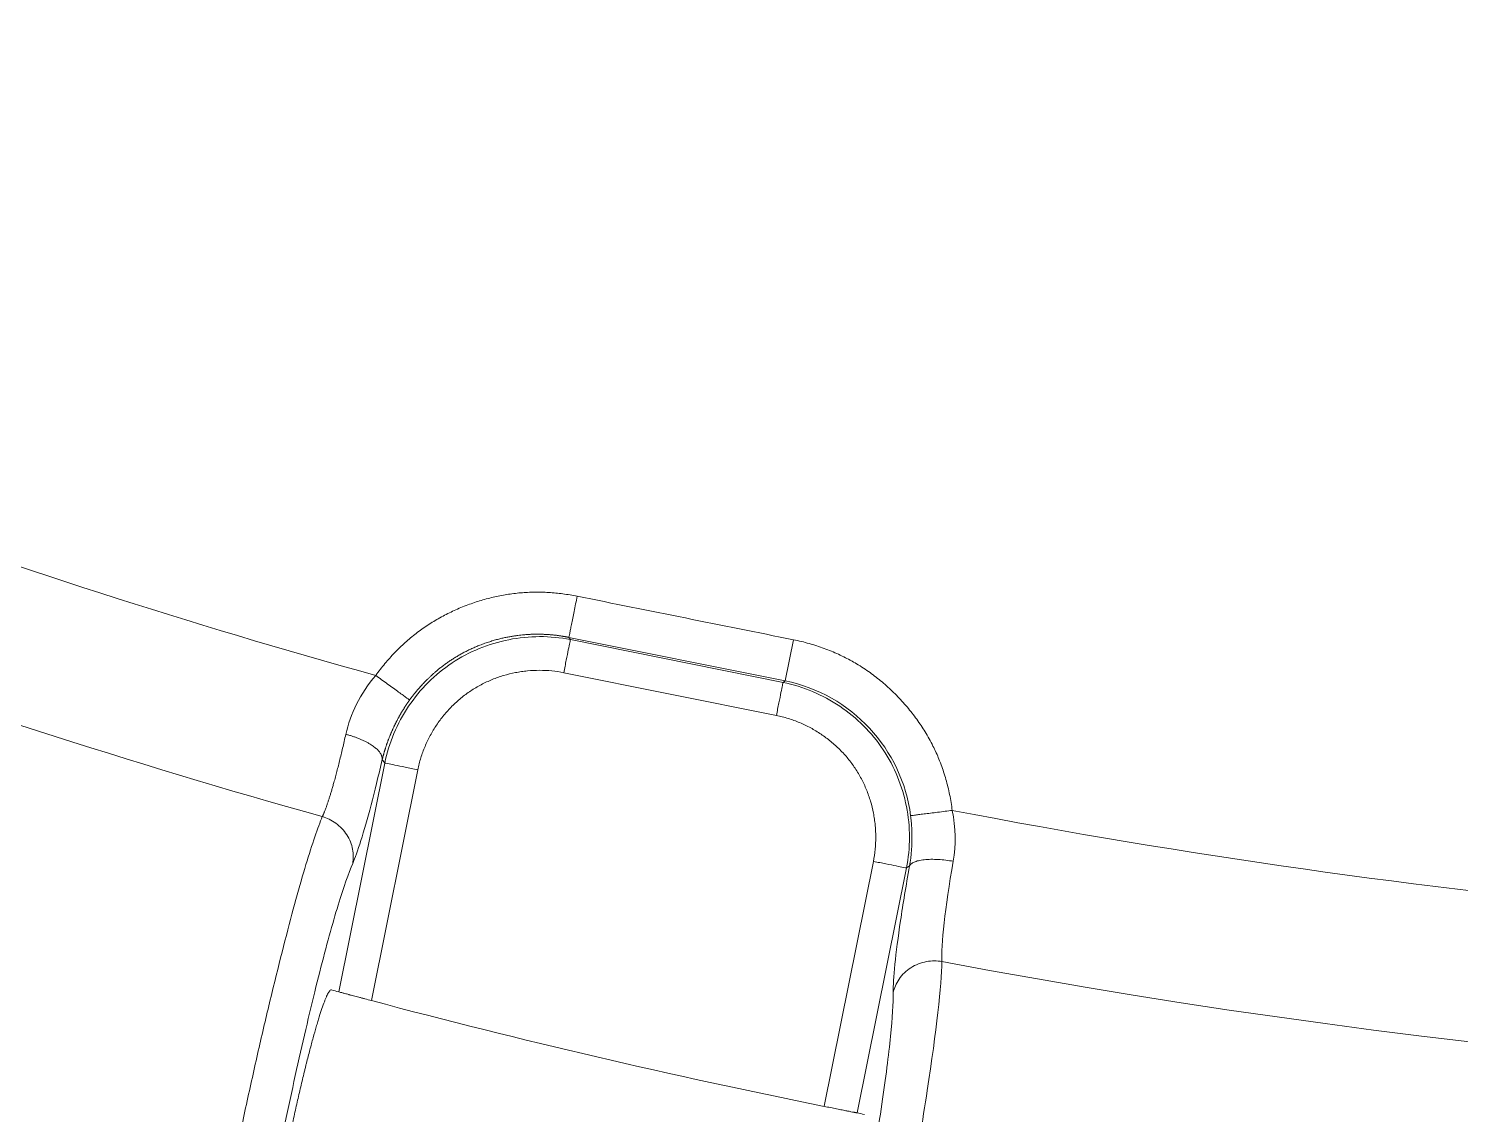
# Model space of a CAD drawing. Header units: millimetres. Extents: x 2746 to 4231, y 4731 to 5781.
# Drawn here: x 3358.6 to 3385.79, y 5136.93 to 5157.55 of the extents above; entities that cross this region are included whole.
import ezdxf

# ---------------------------------------------------------------- set-up
doc = ezdxf.new("R2010")
doc.units = ezdxf.units.MM
doc.layers.add('core', color=7, linetype='Continuous', lineweight=20)

msp = doc.modelspace()

# ---------------------------------------------------------------- linework, layer by layer
at = {"layer": 'core'}
for p, q in [((3372.967, 5145.164), (3368.859, 5145.991)), ((3368.859, 5145.991), (3368.887, 5145.949)), ((3368.887, 5145.949), (3372.925, 5145.136)), ((3372.967, 5145.164), (3373.124, 5145.946)), ((3372.798, 5144.509), (3368.761, 5145.321)), ((3372.925, 5145.136), (3372.967, 5145.164)), ((3365.363, 5143.605), (3365.316, 5143.675)), ((3364.488, 5139.26), (3365.363, 5143.605)), ((3365.99, 5143.478), (3365.108, 5139.094)), ((3373.704, 5137.086), (3374.641, 5141.737)), ((3375.268, 5141.612), (3374.332, 5136.961)), ((3375.326, 5141.65), (3375.268, 5141.612))]:
    msp.add_line(p, q, dxfattribs=at)
for centre, radius, start, end in [((3387.518, 5294.589), 201.12, 180, 0), ((3387.518, 5294.589), 204.318, 203.80537, 336.19463), ((3402.335, 5279.04), 144.813, 255.1037, 258.59719)]:
    msp.add_arc(centre, radius, start, end, dxfattribs=at)
for points, degree, knots in [([(3264.695, 5338.955), (3263.393, 5336.477), (3261.554, 5332.71), (3259.606, 5328.228), (3258.815, 5326.288), (3258.296, 5324.991), (3258.042, 5324.341), (3256.794, 5321.078), (3255.411, 5317.116), (3254.003, 5312.44), (3253.444, 5310.427), (3253.081, 5309.084), (3252.905, 5308.412), (3251.363, 5302.355), (3249.785, 5294.212), (3248.778, 5284.588), (3248.524, 5280.437), (3248.395, 5277.664), (3248.35, 5276.274), (3248.273, 5272.096), (3248.302, 5269.299), (3248.517, 5263.705), (3248.705, 5260.908), (3249.508, 5252.548), (3250.365, 5247.014), (3252.706, 5236.067), (3254.189, 5230.654), (3257.733, 5220.081), (3259.795, 5214.92), (3264.501, 5204.82), (3267.146, 5199.88), (3272.966, 5190.337), (3276.141, 5185.734), (3282.981, 5176.899), (3286.646, 5172.667), (3294.432, 5164.628), (3298.554, 5160.822), (3304.993, 5155.49), (3307.182, 5153.776), (3311.64, 5150.475), (3313.908, 5148.889), (3318.521, 5145.844), (3320.864, 5144.386), (3325.629, 5141.597), (3328.051, 5140.266), (3331.745, 5138.364), (3332.987, 5137.746), (3335.491, 5136.541), (3339.276, 5134.782), (3348.294, 5131.021), (3356.285, 5128.412), (3361.673, 5126.971)], 3, [0, 0, 0, 0, 0.03125, 0.046875, 0.054687, 0.054687, 0.0625, 0.0625, 0.09375, 0.109375, 0.117187, 0.117187, 0.125, 0.125, 0.1875, 0.21875, 0.234375, 0.234375, 0.25, 0.25, 0.28125, 0.28125, 0.3125, 0.3125, 0.375, 0.375, 0.4375, 0.4375, 0.5, 0.5, 0.5625, 0.5625, 0.625, 0.625, 0.6875, 0.6875, 0.75, 0.75, 0.78125, 0.78125, 0.8125, 0.8125, 0.84375, 0.84375, 0.875, 0.875, 0.890625, 0.890625, 0.90625, 0.9375, 1, 1, 1, 1]), ([(3266.804, 5336.825), (3264.302, 5331.983), (3262.086, 5326.995), (3258.249, 5316.798), (3256.629, 5311.589), (3252.694, 5295.738), (3251.304, 5284.872), (3251.025, 5263.109), (3252.134, 5252.212), (3256.757, 5230.959), (3262.027, 5215.424), (3269.766, 5201.054), (3275.442, 5191.782), (3278.539, 5187.299), (3288.49, 5174.448), (3296.001, 5166.679), (3308.448, 5156.317), (3312.794, 5153.078), (3321.817, 5147.074), (3326.494, 5144.31), (3333.709, 5140.552), (3336.147, 5139.365), (3341.083, 5137.123), (3348.575, 5133.958), (3356.301, 5131.398), (3361.526, 5129.967)], 3, [0, 0, 0, 0, 0.0625, 0.0625, 0.125, 0.125, 0.25, 0.25, 0.375, 0.375, 0.5, 0.5625, 0.5625, 0.625, 0.625, 0.75, 0.75, 0.8125, 0.8125, 0.875, 0.875, 0.90625, 0.90625, 0.9375, 1, 1, 1, 1]), ([(3546.059, 5266.685), (3545.404, 5262.265), (3543.593, 5252.908), (3538.164, 5234.378), (3529.943, 5216.481), (3518.97, 5199.758), (3506.491, 5184.365), (3487.933, 5167.462), (3462.019, 5152.224), (3438.711, 5144.317), (3419.001, 5140.918), (3404.279, 5139.964), (3389.984, 5140.52), (3380.554, 5141.858), (3376.138, 5142.705)], 3, [0, 0, 0, 0, 0.057239, 0.12049, 0.24699, 0.310241, 0.373491, 0.499992, 0.626492, 0.752993, 0.816243, 0.879494, 0.942744, 1, 1, 1, 1]), ([(3548.844, 5266.002), (3545.949, 5246.689), (3532.554, 5208.454), (3498.613, 5170.518), (3463.646, 5149.796), (3425.657, 5136.819), (3395.269, 5136.18), (3375.94, 5139.836)], 3, [0, 0, 0, 0, 0.244799, 0.498707, 0.625662, 0.752616, 1, 1, 1, 1]), ([(3371.985, 5124.584), (3382.556, 5122.51), (3398.994, 5121.01), (3421.017, 5122.407), (3443.369, 5126.247), (3469.771, 5135.172), (3499.28, 5152.569), (3520.144, 5171.634), (3534.347, 5189.242), (3546.712, 5208.262), (3558.025, 5233.19), (3563.158, 5254.739), (3564.644, 5265.392)], 3, [0, 0, 0, 0, 0.120514, 0.183763, 0.247011, 0.373509, 0.500006, 0.626503, 0.689752, 0.753001, 0.879498, 1, 1, 1, 1]), ([(3373.417, 5127.214), (3384.106, 5125.183), (3395.003, 5124.296), (3416.746, 5124.773), (3427.592, 5126.137), (3448.767, 5131.074), (3459.097, 5134.646), (3478.808, 5143.794), (3506.954, 5160.522), (3529.16, 5185.235), (3545.747, 5213.237), (3550.337, 5223.12), (3557.531, 5243.581), (3560.134, 5254.16), (3561.689, 5264.887)], 3, [0, 0, 0, 0, 0.125, 0.125, 0.25, 0.25, 0.375, 0.375, 0.5, 0.75, 0.75, 0.875, 0.875, 1, 1, 1, 1]), ([(3365.19, 5145.269), (3361.68, 5146.243), (3358.209, 5147.357), (3351.367, 5149.856), (3347.995, 5151.241), (3341.374, 5154.277), (3338.125, 5155.928), (3331.77, 5159.486), (3328.663, 5161.393), (3322.613, 5165.448), (3319.669, 5167.596), (3315.391, 5170.991), (3313.988, 5172.152), (3311.23, 5174.529), (3309.875, 5175.745), (3307.217, 5178.233), (3305.913, 5179.504), (3303.36, 5182.099), (3302.109, 5183.423), (3299.665, 5186.12), (3298.47, 5187.494), (3296.138, 5190.29), (3295.001, 5191.712), (3293.894, 5193.157)], 3, [0, 0, 0, 0, 0.125, 0.125, 0.25, 0.25, 0.375, 0.375, 0.5, 0.5, 0.625, 0.625, 0.6875, 0.6875, 0.75, 0.75, 0.8125, 0.8125, 0.875, 0.875, 0.9375, 0.9375, 1, 1, 1, 1]), ([(3364.177, 5142.588), (3356.926, 5144.615), (3349.838, 5147.225), (3341.298, 5151.181), (3339.606, 5152.007), (3336.257, 5153.727), (3331.287, 5156.41), (3323.288, 5161.378), (3317.246, 5165.846), (3312.868, 5169.369), (3311.434, 5170.571), (3308.619, 5173.032), (3304.475, 5176.807), (3299.273, 5182.17), (3295.015, 5187.145), (3293.254, 5189.336), (3292.094, 5190.81), (3291.521, 5191.554), (3290.956, 5192.303)], 3, [0, 0, 0, 0, 0.25, 0.25, 0.3125, 0.3125, 0.375, 0.5, 0.625, 0.625, 0.6875, 0.6875, 0.75, 0.875, 0.9375, 0.96875, 0.96875, 1, 1, 1, 1]), ([(3365.19, 5145.269), (3365.854, 5146.186), (3366.893, 5146.59), (3367.924, 5146.992), (3369.016, 5146.773)], 2, [0, 0, 0, 0.5, 0.5, 1, 1, 1]), ([(3369.016, 5146.773), (3369.007, 5146.724), (3368.997, 5146.675), (3368.977, 5146.579), (3368.968, 5146.531), (3368.949, 5146.44), (3368.941, 5146.396), (3368.924, 5146.313), (3368.916, 5146.274), (3368.902, 5146.202), (3368.895, 5146.17), (3368.883, 5146.112), (3368.878, 5146.086), (3368.87, 5146.044), (3368.866, 5146.027), (3368.861, 5146.002), (3368.86, 5145.994), (3368.859, 5145.991)], 3, [0, 0, 0, 0, 0.125, 0.125, 0.25, 0.25, 0.375, 0.375, 0.5, 0.5, 0.625, 0.625, 0.75, 0.75, 0.875, 0.875, 1, 1, 1, 1]), ([(3368.887, 5145.949), (3368.502, 5146.026), (3367.903, 5146.022), (3367.151, 5145.797), (3366.629, 5145.523), (3366.174, 5145.148), (3365.675, 5144.541), (3365.441, 5143.99), (3365.363, 5143.605)], 3, [0, 0, 0, 0, 0.25, 0.375, 0.5, 0.625, 0.75, 1, 1, 1, 1]), ([(3368.859, 5145.991), (3368.852, 5145.992), (3368.839, 5145.995), (3368.818, 5145.999), (3368.797, 5146.003), (3368.775, 5146.007), (3368.753, 5146.011), (3368.73, 5146.015), (3368.707, 5146.018), (3368.683, 5146.022), (3368.659, 5146.025), (3368.634, 5146.029), (3368.609, 5146.032), (3368.583, 5146.035), (3368.557, 5146.037), (3368.53, 5146.04), (3368.503, 5146.042), (3368.476, 5146.044), (3368.447, 5146.046), (3368.419, 5146.048), (3368.39, 5146.049), (3368.36, 5146.05), (3368.33, 5146.051), (3368.299, 5146.052), (3368.268, 5146.052), (3368.237, 5146.052), (3368.205, 5146.051), (3368.172, 5146.051), (3368.139, 5146.049), (3368.106, 5146.048), (3368.072, 5146.046), (3368.038, 5146.043), (3367.996, 5146.04), (3367.946, 5146.035), (3367.887, 5146.028), (3367.823, 5146.019), (3367.754, 5146.008), (3367.682, 5145.994), (3367.605, 5145.978), (3367.525, 5145.959), (3367.441, 5145.936), (3367.353, 5145.909), (3367.262, 5145.879), (3367.174, 5145.846), (3367.092, 5145.812), (3367.016, 5145.779), (3366.943, 5145.744), (3366.872, 5145.708), (3366.802, 5145.67), (3366.735, 5145.631), (3366.67, 5145.591), (3366.606, 5145.55), (3366.545, 5145.508), (3366.486, 5145.465), (3366.431, 5145.423), (3366.379, 5145.381), (3366.332, 5145.342), (3366.287, 5145.303), (3366.244, 5145.264), (3366.204, 5145.226), (3366.166, 5145.189), (3366.13, 5145.153), (3366.096, 5145.118), (3366.065, 5145.084), (3366.035, 5145.051), (3366.007, 5145.02), (3365.981, 5144.99), (3365.957, 5144.961), (3365.935, 5144.933), (3365.914, 5144.907), (3365.895, 5144.883), (3365.877, 5144.86), (3365.861, 5144.839), (3365.847, 5144.819), (3365.837, 5144.806), (3365.833, 5144.8)], 3, [0, 0, 0, 0, 0.006048, 0.012229, 0.018542, 0.024988, 0.031568, 0.038282, 0.04513, 0.052112, 0.05923, 0.066483, 0.073871, 0.081395, 0.089055, 0.096852, 0.104785, 0.112855, 0.121061, 0.129405, 0.137886, 0.146505, 0.155261, 0.164155, 0.173187, 0.182358, 0.191666, 0.201113, 0.210699, 0.220423, 0.230286, 0.240288, 0.250429, 0.266584, 0.284055, 0.30284, 0.322941, 0.344357, 0.367087, 0.391133, 0.416494, 0.44317, 0.471161, 0.500467, 0.524761, 0.548714, 0.572327, 0.5956, 0.618533, 0.641129, 0.663388, 0.68531, 0.706897, 0.728149, 0.749069, 0.767687, 0.785667, 0.803006, 0.819707, 0.835768, 0.851189, 0.865972, 0.880115, 0.893618, 0.906483, 0.918709, 0.930295, 0.941243, 0.951552, 0.961222, 0.970253, 0.978647, 0.986402, 0.99352, 1, 1, 1, 1]), ([(3368.887, 5145.949), (3368.886, 5145.943), (3368.882, 5145.923), (3368.869, 5145.857), (3368.859, 5145.811), (3368.837, 5145.699), (3368.823, 5145.632), (3368.794, 5145.485), (3368.778, 5145.404), (3368.761, 5145.321)], 3, [0, 0, 0, 0, 0.25, 0.25, 0.5, 0.5, 0.75, 0.75, 1, 1, 1, 1]), ([(3368.761, 5145.321), (3368.685, 5145.336), (3368.609, 5145.347), (3368.456, 5145.362), (3368.303, 5145.37), (3368.149, 5145.362), (3368.053, 5145.353), (3368.034, 5145.351), (3367.996, 5145.346), (3367.976, 5145.344), (3367.919, 5145.335), (3367.881, 5145.329), (3367.767, 5145.307), (3367.618, 5145.27), (3367.474, 5145.219), (3367.367, 5145.176), (3367.332, 5145.16), (3367.261, 5145.128), (3367.227, 5145.111), (3367.124, 5145.056), (3366.992, 5144.978), (3366.807, 5144.841), (3366.693, 5144.738), (3366.612, 5144.656), (3366.585, 5144.628), (3366.533, 5144.57), (3366.508, 5144.541), (3366.434, 5144.452), (3366.343, 5144.329), (3366.263, 5144.198), (3366.209, 5144.096), (3366.191, 5144.062), (3366.158, 5143.992), (3366.142, 5143.956), (3366.097, 5143.849), (3366.044, 5143.704), (3366.006, 5143.555), (3365.99, 5143.478)], 3, [0, 0, 0, 0, 0.0625, 0.0625, 0.125, 0.1875, 0.1875, 0.203125, 0.203125, 0.21875, 0.21875, 0.25, 0.25, 0.3125, 0.375, 0.375, 0.40625, 0.40625, 0.4375, 0.4375, 0.5, 0.5625, 0.625, 0.625, 0.65625, 0.65625, 0.6875, 0.6875, 0.75, 0.8125, 0.8125, 0.84375, 0.84375, 0.875, 0.875, 0.9375, 1, 1, 1, 1]), ([(3365.833, 5144.8), (3365.83, 5144.803), (3365.824, 5144.808), (3365.803, 5144.823), (3365.79, 5144.833), (3365.755, 5144.859), (3365.734, 5144.874), (3365.685, 5144.91), (3365.657, 5144.931), (3365.595, 5144.975), (3365.561, 5145), (3365.491, 5145.051), (3365.454, 5145.078), (3365.378, 5145.133), (3365.34, 5145.16), (3365.264, 5145.215), (3365.226, 5145.243), (3365.19, 5145.269)], 3, [0, 0, 0, 0, 0.125, 0.125, 0.25, 0.25, 0.375, 0.375, 0.5, 0.5, 0.625, 0.625, 0.75, 0.75, 0.875, 0.875, 1, 1, 1, 1]), ([(3372.798, 5144.508), (3372.815, 5144.592), (3372.831, 5144.672), (3372.861, 5144.82), (3372.875, 5144.886), (3372.897, 5144.999), (3372.906, 5145.045), (3372.92, 5145.11), (3372.924, 5145.13), (3372.925, 5145.136)], 3, [0, 0, 0, 0, 0.25, 0.25, 0.5, 0.5, 0.75, 0.75, 1, 1, 1, 1]), ([(3375.268, 5141.612), (3375.345, 5141.997), (3375.342, 5142.595), (3375.117, 5143.348), (3374.842, 5143.87), (3374.467, 5144.325), (3373.86, 5144.823), (3373.31, 5145.058), (3372.925, 5145.136)], 3, [0, 0, 0, 0, 0.25, 0.375, 0.5, 0.625, 0.75, 1, 1, 1, 1]), ([(3365.833, 5144.8), (3365.829, 5144.794), (3365.82, 5144.782), (3365.808, 5144.764), (3365.795, 5144.745), (3365.782, 5144.727), (3365.77, 5144.709), (3365.758, 5144.69), (3365.746, 5144.672), (3365.734, 5144.653), (3365.722, 5144.634), (3365.711, 5144.615), (3365.699, 5144.597), (3365.688, 5144.578), (3365.676, 5144.559), (3365.665, 5144.54), (3365.654, 5144.521), (3365.644, 5144.502), (3365.633, 5144.483), (3365.622, 5144.464), (3365.612, 5144.444), (3365.602, 5144.425), (3365.592, 5144.406), (3365.582, 5144.387), (3365.572, 5144.367), (3365.562, 5144.348), (3365.552, 5144.329), (3365.543, 5144.309), (3365.534, 5144.29), (3365.525, 5144.27), (3365.516, 5144.25), (3365.507, 5144.231), (3365.498, 5144.211), (3365.49, 5144.192), (3365.481, 5144.172), (3365.473, 5144.152), (3365.465, 5144.133), (3365.457, 5144.113), (3365.449, 5144.093), (3365.441, 5144.073), (3365.433, 5144.053), (3365.426, 5144.034), (3365.419, 5144.014), (3365.412, 5143.994), (3365.405, 5143.974), (3365.398, 5143.954), (3365.391, 5143.934), (3365.384, 5143.914), (3365.378, 5143.894), (3365.372, 5143.874), (3365.365, 5143.855), (3365.359, 5143.835), (3365.354, 5143.815), (3365.348, 5143.795), (3365.342, 5143.775), (3365.337, 5143.755), (3365.331, 5143.735), (3365.326, 5143.715), (3365.321, 5143.695), (3365.318, 5143.682), (3365.316, 5143.675)], 3, [0, 0, 0, 0, 0.017141, 0.034262, 0.051363, 0.068446, 0.085513, 0.102564, 0.119601, 0.136625, 0.153638, 0.17064, 0.187634, 0.20462, 0.221599, 0.238574, 0.255544, 0.272512, 0.289479, 0.306447, 0.323415, 0.340387, 0.357363, 0.374344, 0.391331, 0.408327, 0.425332, 0.442348, 0.459375, 0.476416, 0.493471, 0.510542, 0.52763, 0.544737, 0.561862, 0.579009, 0.596178, 0.613371, 0.630588, 0.647831, 0.665101, 0.682399, 0.699727, 0.717086, 0.734477, 0.751902, 0.769361, 0.786855, 0.804387, 0.821956, 0.839565, 0.857214, 0.874905, 0.892638, 0.910416, 0.928238, 0.946107, 0.964022, 0.981986, 1, 1, 1, 1]), ([(3374.64, 5141.737), (3374.656, 5141.814), (3374.667, 5141.89), (3374.682, 5142.043), (3374.689, 5142.196), (3374.682, 5142.349), (3374.673, 5142.445), (3374.671, 5142.465), (3374.666, 5142.503), (3374.663, 5142.522), (3374.655, 5142.58), (3374.648, 5142.618), (3374.626, 5142.731), (3374.589, 5142.88), (3374.539, 5143.025), (3374.495, 5143.132), (3374.48, 5143.167), (3374.447, 5143.237), (3374.43, 5143.272), (3374.376, 5143.375), (3374.297, 5143.507), (3374.161, 5143.691), (3374.058, 5143.805), (3373.976, 5143.887), (3373.947, 5143.914), (3373.89, 5143.966), (3373.861, 5143.991), (3373.772, 5144.064), (3373.648, 5144.156), (3373.517, 5144.235), (3373.416, 5144.29), (3373.381, 5144.308), (3373.311, 5144.341), (3373.276, 5144.357), (3373.169, 5144.402), (3373.024, 5144.455), (3372.874, 5144.493), (3372.798, 5144.508)], 3, [0, 0, 0, 0, 0.0625, 0.0625, 0.125, 0.1875, 0.1875, 0.203125, 0.203125, 0.21875, 0.21875, 0.25, 0.25, 0.3125, 0.375, 0.375, 0.40625, 0.40625, 0.4375, 0.4375, 0.5, 0.5625, 0.625, 0.625, 0.65625, 0.65625, 0.6875, 0.6875, 0.75, 0.8125, 0.8125, 0.84375, 0.84375, 0.875, 0.875, 0.9375, 1, 1, 1, 1]), ([(3365.99, 5143.479), (3365.907, 5143.496), (3365.826, 5143.512), (3365.679, 5143.542), (3365.612, 5143.555), (3365.5, 5143.578), (3365.454, 5143.587), (3365.388, 5143.6), (3365.369, 5143.604), (3365.363, 5143.605)], 3, [0, 0, 0, 0, 0.25, 0.25, 0.5, 0.5, 0.75, 0.75, 1, 1, 1, 1]), ([(3364.177, 5142.588), (3364.091, 5142.383), (3363.933, 5141.919), (3363.679, 5141.034), (3363.469, 5140.246), (3363.246, 5139.355), (3363.019, 5138.396), (3362.791, 5137.386), (3362.492, 5135.998), (3362.144, 5134.256), (3361.809, 5132.366), (3361.589, 5130.858), (3361.531, 5130.193), (3361.526, 5129.967)], 3, [0, 0, 0, 0, 0.125, 0.1875, 0.25, 0.3125, 0.375, 0.4375, 0.5, 0.625, 0.75, 0.875, 1, 1, 1, 1]), ([(3364.754, 5141.697), (3364.769, 5141.781), (3364.772, 5141.967), (3364.659, 5142.253), (3364.441, 5142.479), (3364.264, 5142.563), (3364.177, 5142.588)], 3, [0, 0, 0, 0, 0.247493, 0.498328, 0.749163, 1, 1, 1, 1]), ([(3375.347, 5142.605), (3375.351, 5142.606), (3375.359, 5142.607), (3375.384, 5142.61), (3375.4, 5142.612), (3375.443, 5142.618), (3375.469, 5142.621), (3375.53, 5142.629), (3375.564, 5142.633), (3375.64, 5142.642), (3375.681, 5142.648), (3375.768, 5142.659), (3375.814, 5142.664), (3375.907, 5142.676), (3375.954, 5142.682), (3376.047, 5142.694), (3376.093, 5142.7), (3376.138, 5142.705)], 3, [0, 0, 0, 0, 0.125, 0.125, 0.25, 0.25, 0.375, 0.375, 0.5, 0.5, 0.625, 0.625, 0.75, 0.75, 0.875, 0.875, 1, 1, 1, 1]), ([(3375.268, 5141.612), (3375.262, 5141.613), (3375.242, 5141.617), (3375.177, 5141.63), (3375.131, 5141.639), (3375.019, 5141.662), (3374.952, 5141.675), (3374.805, 5141.705), (3374.724, 5141.721), (3374.641, 5141.738)], 3, [0, 0, 0, 0, 0.25, 0.25, 0.5, 0.5, 0.75, 0.75, 1, 1, 1, 1]), ([(3375.326, 5141.65), (3375.332, 5141.664), (3375.342, 5141.677), (3375.37, 5141.701), (3375.389, 5141.713), (3375.436, 5141.734), (3375.464, 5141.743), (3375.529, 5141.759), (3375.566, 5141.765), (3375.646, 5141.773), (3375.689, 5141.776), (3375.779, 5141.777), (3375.826, 5141.776), (3375.921, 5141.77), (3375.969, 5141.766), (3376.064, 5141.754), (3376.111, 5141.747), (3376.155, 5141.739)], 3, [0, 0, 0, 0, 0.125, 0.125, 0.25, 0.25, 0.375, 0.375, 0.5, 0.5, 0.625, 0.625, 0.75, 0.75, 0.875, 0.875, 1, 1, 1, 1]), ([(3373.417, 5127.214), (3373.502, 5127.422), (3373.655, 5127.888), (3373.9, 5128.775), (3374.102, 5129.563), (3374.315, 5130.452), (3374.532, 5131.412), (3374.75, 5132.422), (3375.034, 5133.811), (3375.364, 5135.556), (3375.576, 5136.818), (3375.837, 5138.517), (3375.936, 5139.391), (3375.94, 5139.836)], 3, [0, 0, 0, 0, 0.125, 0.1875, 0.25, 0.3125, 0.375, 0.4375, 0.5, 0.625, 0.75, 0.75, 1, 1, 1, 1]), ([(3375.94, 5139.836), (3375.849, 5139.851), (3375.748, 5139.853), (3375.544, 5139.815), (3375.442, 5139.775), (3375.263, 5139.661), (3375.186, 5139.586), (3375.073, 5139.421), (3375.036, 5139.332), (3375.016, 5139.246)], 3, [0, 0, 0, 0, 0.25, 0.25, 0.5, 0.5, 0.75, 0.75, 1, 1, 1, 1]), ([(3364.352, 5139.297), (3364.344, 5139.299), (3364.336, 5139.297), (3364.318, 5139.281), (3364.307, 5139.267), (3364.285, 5139.229), (3364.272, 5139.205), (3364.256, 5139.168), (3364.252, 5139.16), (3364.245, 5139.144), (3364.242, 5139.136), (3364.231, 5139.11), (3364.224, 5139.092), (3364.201, 5139.033), (3364.186, 5138.99), (3364.153, 5138.894), (3364.136, 5138.842), (3364.109, 5138.756), (3364.1, 5138.726), (3364.086, 5138.68), (3364.081, 5138.664), (3364.071, 5138.632), (3364.066, 5138.615), (3364.042, 5138.532), (3364.022, 5138.462), (3363.982, 5138.315), (3363.961, 5138.238), (3363.919, 5138.076), (3363.897, 5137.992), (3363.87, 5137.882), (3363.864, 5137.86), (3363.853, 5137.815), (3363.848, 5137.793), (3363.831, 5137.725), (3363.82, 5137.679), (3363.786, 5137.539), (3363.764, 5137.444), (3363.719, 5137.25), (3363.697, 5137.151), (3363.663, 5136.999), (3363.651, 5136.948), (3363.629, 5136.845), (3363.617, 5136.793), (3363.584, 5136.636), (3363.561, 5136.531), (3363.518, 5136.321), (3363.496, 5136.216), (3363.453, 5136.004), (3363.432, 5135.898), (3363.407, 5135.765), (3363.401, 5135.738), (3363.391, 5135.685), (3363.376, 5135.605), (3363.361, 5135.527), (3363.312, 5135.266), (3363.276, 5135.063), (3363.234, 5134.816), (3363.225, 5134.767), (3363.213, 5134.694), (3363.209, 5134.67), (3363.201, 5134.622), (3363.197, 5134.598), (3363.178, 5134.479), (3363.164, 5134.388), (3363.136, 5134.21), (3363.124, 5134.125), (3363.1, 5133.959), (3363.089, 5133.879), (3363.077, 5133.783), (3363.074, 5133.764), (3363.069, 5133.726), (3363.063, 5133.671), (3363.056, 5133.618), (3363.044, 5133.515), (3363.038, 5133.451), (3363.026, 5133.331), (3363.022, 5133.275), (3363.016, 5133.197), (3363.015, 5133.172), (3363.012, 5133.125), (3363.011, 5133.102), (3363.009, 5133.038), (3363.009, 5133.001), (3363.01, 5132.934), (3363.012, 5132.906), (3363.016, 5132.871), (3363.018, 5132.861), (3363.022, 5132.844), (3363.024, 5132.836), (3363.032, 5132.818), (3363.038, 5132.811), (3363.046, 5132.809)], 3, [0, 0, 0, 0, 0.03125, 0.03125, 0.0625, 0.0625, 0.09375, 0.09375, 0.101563, 0.101563, 0.109375, 0.109375, 0.125, 0.125, 0.15625, 0.15625, 0.1875, 0.1875, 0.203125, 0.203125, 0.210938, 0.210938, 0.21875, 0.21875, 0.25, 0.25, 0.28125, 0.28125, 0.3125, 0.3125, 0.320313, 0.320313, 0.328125, 0.328125, 0.34375, 0.34375, 0.375, 0.375, 0.40625, 0.40625, 0.421875, 0.421875, 0.4375, 0.4375, 0.46875, 0.46875, 0.5, 0.5, 0.53125, 0.53125, 0.539063, 0.539063, 0.546875, 0.5625, 0.5625, 0.625, 0.625, 0.640625, 0.640625, 0.648438, 0.648438, 0.65625, 0.65625, 0.6875, 0.6875, 0.71875, 0.71875, 0.75, 0.75, 0.757813, 0.757813, 0.765625, 0.78125, 0.78125, 0.8125, 0.8125, 0.84375, 0.84375, 0.859375, 0.859375, 0.875, 0.875, 0.90625, 0.90625, 0.9375, 0.9375, 0.953125, 0.953125, 0.96875, 0.96875, 1, 1, 1, 1]), ([(3364.488, 5139.26), (3364.491, 5139.26), (3364.504, 5139.256), (3364.53, 5139.249), (3364.554, 5139.243), (3364.563, 5139.24), (3364.582, 5139.235), (3364.593, 5139.232), (3364.626, 5139.223), (3364.651, 5139.216), (3364.686, 5139.207), (3364.693, 5139.205), (3364.708, 5139.201), (3364.73, 5139.195), (3364.753, 5139.189), (3364.802, 5139.176), (3364.836, 5139.167), (3364.891, 5139.152), (3364.91, 5139.147), (3364.948, 5139.137), (3364.967, 5139.132), (3365.026, 5139.116), (3365.066, 5139.105), (3365.108, 5139.094)], 3, [0, 0, 0, 0, 0.125, 0.25, 0.25, 0.3125, 0.3125, 0.375, 0.375, 0.5, 0.5, 0.53125, 0.53125, 0.5625, 0.625, 0.625, 0.75, 0.75, 0.8125, 0.8125, 0.875, 0.875, 1, 1, 1, 1]), ([(3373.704, 5137.086), (3373.747, 5137.077), (3373.828, 5137.061), (3373.905, 5137.046), (3373.961, 5137.034), (3373.979, 5137.031), (3374.014, 5137.024), (3374.031, 5137.02), (3374.08, 5137.011), (3374.11, 5137.005), (3374.146, 5136.998), (3374.152, 5136.996), (3374.166, 5136.994), (3374.186, 5136.99), (3374.204, 5136.986), (3374.237, 5136.979), (3374.257, 5136.976), (3374.281, 5136.971), (3374.289, 5136.969), (3374.302, 5136.967), (3374.308, 5136.965), (3374.323, 5136.963), (3374.329, 5136.961), (3374.332, 5136.961)], 3, [0, 0, 0, 0, 0.125, 0.25, 0.25, 0.3125, 0.3125, 0.375, 0.375, 0.5, 0.5, 0.53125, 0.53125, 0.5625, 0.625, 0.625, 0.75, 0.75, 0.8125, 0.8125, 0.875, 0.875, 1, 1, 1, 1])]:
    msp.add_open_spline(points, degree=degree, knots=knots, dxfattribs=at)
for points, degree in [([(3184.439, 5294.589), (3184.439, 5291.266), (3184.603, 5284.62), (3185.336, 5274.676), (3186.557, 5264.779), (3188.261, 5254.954), (3190.446, 5245.225), (3193.106, 5235.614), (3196.234, 5226.146), (3199.822, 5216.843), (3203.863, 5207.727), (3208.347, 5198.82), (3213.262, 5190.144), (3218.596, 5181.719), (3224.338, 5173.566), (3230.473, 5165.705), (3236.986, 5158.155), (3243.862, 5150.933), (3251.084, 5144.057), (3258.635, 5137.544), (3266.496, 5131.409), (3274.648, 5125.667), (3283.073, 5120.332), (3291.749, 5115.418), (3300.656, 5110.934), (3309.772, 5106.893), (3319.075, 5103.305), (3328.544, 5100.177), (3338.154, 5097.517), (3347.883, 5095.332), (3357.708, 5093.628), (3367.605, 5092.407), (3377.549, 5091.673), (3387.518, 5091.429), (3397.487, 5091.673), (3407.431, 5092.407), (3417.328, 5093.628), (3427.153, 5095.332), (3436.882, 5097.517), (3446.492, 5100.177), (3455.961, 5103.305), (3465.264, 5106.893), (3474.38, 5110.934), (3483.287, 5115.418), (3491.963, 5120.332), (3500.388, 5125.667), (3508.54, 5131.409), (3516.401, 5137.544), (3523.952, 5144.057), (3531.174, 5150.933), (3538.05, 5158.155), (3544.563, 5165.705), (3550.698, 5173.566), (3556.439, 5181.719), (3561.774, 5190.144), (3566.689, 5198.82), (3571.173, 5207.727), (3575.213, 5216.843), (3578.802, 5226.146), (3581.93, 5235.614), (3584.59, 5245.225), (3586.774, 5254.954), (3588.479, 5264.779), (3589.7, 5274.676), (3590.433, 5284.62), (3590.597, 5291.266), (3590.597, 5294.589)], 3), ([(3373.124, 5145.946), (3371.755, 5146.222), (3370.386, 5146.497), (3369.016, 5146.773)], 3), ([(3373.124, 5145.946), (3374.327, 5145.701), (3375.983, 5143.92), (3376.138, 5142.705)], 2), ([(3365.19, 5145.269), (3364.897, 5144.926), (3364.708, 5144.533), (3364.622, 5144.149)], 3), ([(3372.967, 5145.164), (3374.217, 5144.914), (3375.19, 5143.868), (3375.347, 5142.605)], 3), ([(3365.316, 5143.675), (3365.241, 5143.354), (3365.099, 5142.78), (3364.902, 5142.088), (3364.8, 5141.802), (3364.754, 5141.697)], 3), ([(3375.347, 5142.605), (3375.352, 5142.568), (3375.36, 5142.493), (3375.368, 5142.379), (3375.371, 5142.304), (3375.372, 5142.266)], 3), ([(3376.155, 5141.739), (3376.209, 5142.048), (3376.205, 5142.375), (3376.138, 5142.705)], 3), ([(3375.372, 5142.266), (3375.376, 5142.057), (3375.361, 5141.85), (3375.326, 5141.65)], 3), ([(3375.94, 5139.836), (3375.92, 5140.137), (3376.001, 5140.853), (3376.155, 5141.739)], 3), ([(3364.754, 5141.697), (3364.675, 5141.516), (3364.49, 5140.987), (3364.134, 5139.7), (3363.738, 5138.037), (3363.341, 5136.176), (3362.988, 5134.309), (3362.713, 5132.631), (3362.544, 5131.31), (3362.507, 5130.746), (3362.51, 5130.544)], 3), ([(3375.016, 5139.246), (3375.015, 5139.376), (3375.036, 5139.73), (3375.146, 5140.582), (3375.259, 5141.269), (3375.326, 5141.65)], 3), ([(3364.352, 5139.297), (3364.397, 5139.285), (3364.443, 5139.273), (3364.488, 5139.26)], 3), ([(3372.777, 5128.12), (3372.858, 5128.305), (3373.044, 5128.843), (3373.402, 5130.138), (3373.799, 5131.803), (3374.194, 5133.662), (3374.546, 5135.522), (3374.819, 5137.189), (3374.985, 5138.494), (3375.019, 5139.048), (3375.016, 5139.246)], 3), ([(3374.332, 5136.961), (3374.378, 5136.952), (3374.424, 5136.943), (3374.471, 5136.933)], 3)]:
    msp.add_open_spline(points, degree=degree, dxfattribs=at)
for points, weights in [([(3364.622, 5144.149), (3364.455, 5143.394), (3364.291, 5142.824), (3364.177, 5142.588)], [1.00000067073, 1.00000066135, 1.00000066228, 1.00000067267]), ([(3365.316, 5143.675), (3365.324, 5143.855), (3365.045, 5144.047), (3364.622, 5144.149)], [1.00000101052, 0.826369380062, 0.826369101248, 1.00000017408])]:
    msp.add_rational_spline(points, weights, degree=3, dxfattribs=at)

doc.saveas('drawing.dxf')
